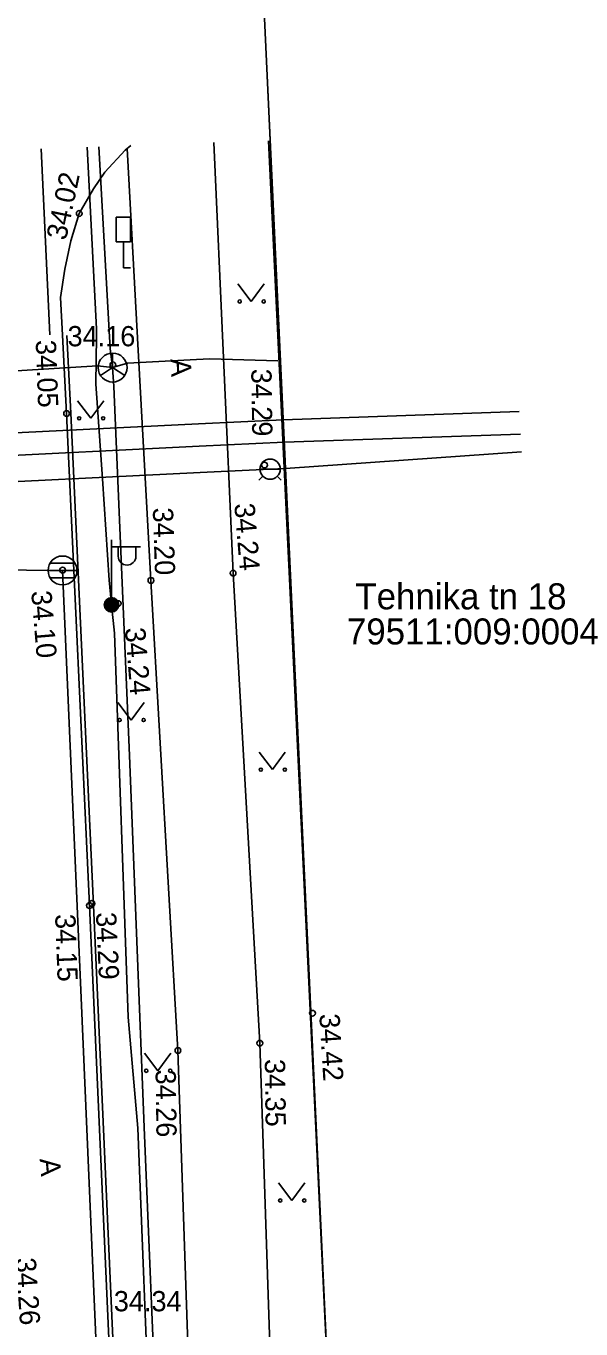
# Model space of a CAD drawing. Extents: x 660499 to 660777, y 6470558 to 6471368.
# Drawn here: x 660653.92 to 660673.09, y 6471257.46 to 6471302.51 of the extents above; entities that cross this region are included whole.
import ezdxf

# ---------------------------------------------------------------- set-up
doc = ezdxf.new("R2010")
doc.units = 0
for name, color, linetype in [('AED', 7, 'Continuous'), ('DTRASS', 7, 'Continuous'), ('HALJASTUS', 7, 'Continuous'), ('KORGUS-EH2000', 7, 'Continuous'), ('KTRASS', 7, 'Continuous'), ('LIIKLUS', 7, 'Continuous'), ('MPKAABEL', 7, 'Continuous'), ('PIIR', 7, 'Continuous'), ('POST', 7, 'Continuous'), ('SIKAEV', 7, 'Continuous'), ('SITRASS', 7, 'Continuous'), ('SKKAEV', 7, 'Continuous'), ('SKTRASS', 7, 'Continuous'), ('TEE', 7, 'Continuous'), ('VKAEV', 7, 'Continuous'), ('VTRASS', 7, 'Continuous')]:
    doc.layers.add(name, color=color, linetype=linetype)

msp = doc.modelspace()

# ---------------------------------------------------------------- linework, layer by layer
at = {"layer": 'AED'}
msp.add_lwpolyline([(660664.46, 6471253.342), (660662.298, 6471298.545)], dxfattribs=at)
at = {"layer": 'DTRASS'}
for points in [[(660654.438, 6471298.27), (660654.742, 6471291.839)], [(660655.179, 6471283.687), (660655.823, 6471268.906), (660656.482, 6471253.691)]]:
    msp.add_lwpolyline(points, dxfattribs=at)
at = {"layer": 'HALJASTUS'}
for p, q in [((660661.238, 6471293.596), (660661.701, 6471292.989)), ((660661.701, 6471292.989), (660662.147, 6471293.596)), ((660655.692, 6471289.556), (660656.155, 6471288.949)), ((660656.155, 6471288.949), (660656.601, 6471289.556)), ((660657.089, 6471279.122), (660657.552, 6471278.515)), ((660657.552, 6471278.515), (660657.998, 6471279.122)), ((660661.966, 6471277.409), (660662.429, 6471276.802)), ((660662.429, 6471276.802), (660662.875, 6471277.409)), ((660658.009, 6471266.997), (660658.472, 6471266.39)), ((660658.472, 6471266.39), (660658.918, 6471266.997)), ((660662.637, 6471262.51), (660663.1, 6471261.903)), ((660663.1, 6471261.903), (660663.546, 6471262.51))]:
    msp.add_line(p, q, dxfattribs=at)
for centre in [(660661.3, 6471292.989), (660662.129, 6471292.989), (660655.754, 6471288.949), (660656.583, 6471288.949), (660657.151, 6471278.515), (660657.98, 6471278.515), (660662.028, 6471276.802), (660662.857, 6471276.802), (660658.071, 6471266.39), (660658.9, 6471266.39), (660662.699, 6471261.903), (660663.528, 6471261.903)]:
    msp.add_circle(centre, 0.055, dxfattribs=at)
at = {"layer": 'KORGUS-EH2000'}
for centre in [(660655.757, 6471296.031), (660656.921, 6471290.798), (660655.321, 6471289.114), (660662.154, 6471287.333), (660655.184, 6471283.698), (660658.235, 6471283.346), (660661.07, 6471283.597), (660657.105, 6471282.541), (660656.11, 6471272.099), (660656.197, 6471272.176), (660663.813, 6471268.377), (660661.994, 6471267.34), (660659.167, 6471267.09)]:
    msp.add_circle(centre, 0.1, dxfattribs=at)
at = {"layer": 'KTRASS'}
for points in [[(660662.835, 6471288.127), (660670.994, 6471288.399)], [(660652.045, 6471287.595), (660659.901, 6471287.983)], [(660659.901, 6471287.982), (660662.835, 6471288.127)]]:
    msp.add_lwpolyline(points, dxfattribs=at)
at = {"layer": 'LIIKLUS'}
for p, q in [((660657.032, 6471295.904), (660657.032, 6471295.054)), ((660657.532, 6471295.904), (660657.032, 6471295.904)), ((660657.532, 6471295.904), (660657.532, 6471295.054)), ((660657.532, 6471295.054), (660657.032, 6471295.054)), ((660657.282, 6471295.054), (660657.282, 6471294.154)), ((660657.532, 6471294.154), (660657.282, 6471294.154))]:
    msp.add_line(p, q, dxfattribs=at)
at = {"layer": 'MPKAABEL'}
for points in [[(660656.032, 6471298.326), (660656.353, 6471292.038), (660656.35, 6471291.779)], [(660658.202, 6471253.615), (660657.784, 6471264.409), (660657.452, 6471268.239), (660656.977, 6471281.515), (660656.872, 6471282.499), (660656.787, 6471283.353), (660656.558, 6471286.86), (660656.332, 6471290.145), (660656.35, 6471291.777)]]:
    msp.add_lwpolyline(points, dxfattribs=at)
at = {"layer": 'PIIR'}
for points in [[(660658.91, 6470922.13), (660655.87, 6470987.06), (660652.14, 6471065.95), (660651.87, 6471071.98), (660650.32, 6471104.73), (660648.73, 6471138.61), (660644.03, 6471240.27), (660640.1, 6471324.65), (660545.2, 6471320.16), (660540.19, 6471319.98), (660525.22, 6471319.23), (660523.52, 6471355.82), (660536.33, 6471357), (660651.92, 6471367.71), (660659.1, 6471368.41), (660659.84, 6471352.67), (660660.11, 6471346.64), (660664.95, 6471242.76), (660669.09, 6471153.79), (660671.79, 6471095.9), (660672.76, 6471074.91), (660677.47, 6470974.05), (660681.27, 6470891.14)], [(660668.249, 6471242.914), (660664.95, 6471242.76), (660660.899, 6471329.711)]]:
    msp.add_lwpolyline(points, dxfattribs=at)
at = {"layer": 'POST'}
for points in [[(660656.872, 6471282.749), (660656.872, 6471284.749)], [(660656.872, 6471284.499), (660657.872, 6471284.499)], [(660657.102, 6471284.179), (660657.102, 6471284.499)], [(660657.712, 6471284.179), (660657.712, 6471284.499)]]:
    msp.add_lwpolyline(points, dxfattribs=at)
for radius in [0.25, 0.225, 0.2, 0.175, 0.15, 0.125, 0.1, 0.075, 0.05, 0.025]:
    msp.add_circle((660656.872, 6471282.499), radius, dxfattribs=at)
msp.add_arc((660657.407, 6471284.179), 0.305, 180, 0, dxfattribs=at)
at = {"layer": 'SIKAEV'}
for p, q in [((660656.911, 6471291.202), (660656.911, 6471290.702)), ((660656.911, 6471290.702), (660656.496, 6471290.427)), ((660656.911, 6471290.702), (660657.326, 6471290.427))]:
    msp.add_line(p, q, dxfattribs=at)
msp.add_circle((660656.911, 6471290.702), 0.5, dxfattribs=at)
at = {"layer": 'SITRASS'}
for points in [[(660656.434, 6471298.34), (660656.802, 6471291.762)], [(660656.802, 6471291.76), (660656.825, 6471291.357), (660656.911, 6471290.702), (660656.947, 6471290.043), (660657.489, 6471277.287), (660657.998, 6471264.445), (660658.445, 6471253.605)], [(660641.76, 6471289.897), (660649.654, 6471290.353), (660656.383, 6471290.766), (660656.911, 6471290.702), (660657.419, 6471290.851), (660659.802, 6471290.978)], [(660662.621, 6471290.94), (660660.262, 6471291.003), (660659.802, 6471290.978)]]:
    msp.add_lwpolyline(points, dxfattribs=at)
at = {"layer": 'SKKAEV'}
for p, q in [((660655.609, 6471283.937), (660654.749, 6471283.937)), ((660654.679, 6471283.687), (660655.679, 6471283.687)), ((660655.609, 6471283.437), (660654.749, 6471283.437))]:
    msp.add_line(p, q, dxfattribs=at)
msp.add_circle((660655.179, 6471283.687), 0.5, dxfattribs=at)
at = {"layer": 'SKTRASS'}
for points in [[(660659.875, 6471288.757), (660662.799, 6471288.901)], [(660662.799, 6471288.901), (660670.951, 6471289.188)], [(660651.19, 6471288.328), (660659.875, 6471288.757)], [(660651.422, 6471283.719), (660655.179, 6471283.687)]]:
    msp.add_lwpolyline(points, dxfattribs=at)
at = {"layer": 'TEE'}
for points in [[(660655.179, 6471291.823), (660655.11, 6471293.125), (660655.261, 6471294.106), (660655.463, 6471295.083), (660655.757, 6471296.031), (660656.254, 6471296.888), (660656.645, 6471297.457), (660657.341, 6471298.215), (660657.537, 6471298.379)], [(660662.452, 6471253.43), (660661.994, 6471267.34), (660661.07, 6471283.597), (660660.411, 6471298.479)], [(660657.413, 6471298.275), (660657.774, 6471291.725)], [(660656.982, 6471253.669), (660656.871, 6471255.073), (660656.11, 6471272.099), (660655.321, 6471289.114), (660655.179, 6471291.821)], [(660657.127, 6471253.662), (660657.014, 6471255.082), (660656.254, 6471272.106), (660655.465, 6471289.121), (660655.323, 6471291.816)], [(660659.619, 6471253.554), (660659.167, 6471267.09), (660658.235, 6471283.346), (660657.774, 6471291.724)]]:
    msp.add_lwpolyline(points, dxfattribs=at)
at = {"layer": 'VKAEV'}
for p, q in [((660661.999, 6471287.191), (660662.699, 6471287.191)), ((660662.102, 6471286.944), (660661.962, 6471286.804)), ((660662.596, 6471286.944), (660662.736, 6471286.804))]:
    msp.add_line(p, q, dxfattribs=at)
msp.add_circle((660662.349, 6471287.191), 0.35, dxfattribs=at)
at = {"layer": 'VTRASS'}
for points in [[(660662.877, 6471287.217), (660671.028, 6471287.786)], [(660650.604, 6471286.611), (660659.931, 6471287.072)], [(660659.931, 6471287.072), (660662.349, 6471287.191), (660662.877, 6471287.217)]]:
    msp.add_lwpolyline(points, dxfattribs=at)

# ---------------------------------------------------------------- texts
at = {"layer": 'KORGUS-EH2000'}
for s, rotation, p in [('34.02', 78.12, (660655.298, 6471295.076)), ('34.05', 272.1, (660654.252, 6471291.648)), ('34.29', 270.83, (660661.698, 6471290.659)), ('34.20', 271.94, (660658.296, 6471285.853)), ('34.24', 274.79, (660661.111, 6471285.989)), ('34.10', 274.8, (660654.095, 6471282.965)), ('34.24', 274.67, (660657.334, 6471281.692)), ('34.15', 272.2, (660654.922, 6471271.799)), ('34.29', 272.67, (660656.333, 6471271.859)), ('34.42', 273.49, (660664.048, 6471268.347)), ('34.35', 270.73, (660662.166, 6471266.794)), ('34.26', 270.8, (660658.392, 6471266.427)), ('34.26', 273.96, (660653.555, 6471259.908))]:
    msp.add_text(s, height=0.7, rotation=rotation, dxfattribs=at).set_placement(p)
for s, p in [('34.16', (660655.352, 6471291.438)), ('34.34', (660656.95, 6471258.073))]:
    msp.add_text(s, height=0.7, dxfattribs=at).set_placement(p)
at = {"layer": 'PIIR'}
for s, p in [('Tehnika tn 18', (660665.295, 6471282.343)), ('79511:009:0004', (660665.003, 6471281.129))]:
    msp.add_text(s, height=0.9, dxfattribs=at).set_placement(p)
at = {"layer": 'TEE'}
for rotation, p in [(273.18, (660658.908, 6471290.996)), (274.71, (660654.389, 6471263.343))]:
    msp.add_text('A', height=0.7, rotation=rotation, dxfattribs=at).set_placement(p)

doc.saveas('drawing.dxf')
